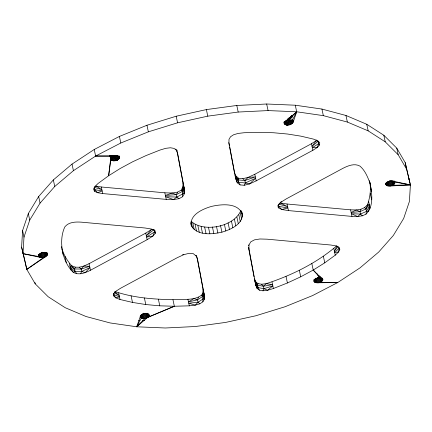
<?xml version="1.0" encoding="UTF-8"?>
<svg xmlns="http://www.w3.org/2000/svg" width="432" height="432" viewBox="0 0 432 432"><rect width="100%" height="100%" fill="white"/><g stroke="black" fill="none" stroke-linecap="round" stroke-linejoin="round"><path stroke-width="0.65" d="M281.302 201.55L277.857 205.481L278.294 207.819L281.826 209.52L288.441 210.584L351.983 216.405L357.685 216.54L362.351 215.8L365.974 214.186L366.509 211.367L365.996 208.958C369.517 200.038 371.758 190.215 369.43 180.657M365.974 214.186C374.263 206.194 371.876 192.418 369.851 182.218M197.338 258.26L204.466 295.974L204.401 299.225L202.851 301.833L199.822 303.804L195.313 305.138L189.319 305.834L174.344 306.256L159.786 305.824L145.784 304.538L132.484 302.416L120.004 299.484L115.749 297.848L113.67 295.909L113.735 293.263M176.812 149.909L183.038 183.001C182.801 187.661 182.763 192.164 182.585 196.749L178.945 198.715L173.497 199.589L166.239 199.384L102.697 193.563L97.535 192.699L94.5 191.252L93.587 189.221L94.808 186.608L98.156 183.406L108.637 175.743L120.182 168.507L132.673 161.768L145.989 155.596L159.997 150.05L165.791 148.316L170.446 147.766L173.966 148.392L177.028 150.541M175.711 149.056L177.584 153.171L184.437 189.572L184.415 193.703L182.585 196.749M338.693 246.947L339.806 249.35L338.591 251.964L335.243 255.166L324.761 262.829L313.216 270.065L300.726 276.804L287.41 282.976L273.402 288.522L267.608 290.255L262.948 290.806L259.432 290.185L257.051 288.382L255.809 285.401L248.962 248.999L248.983 244.868L250.814 241.823L254.453 239.863L259.902 238.982L267.154 239.188L330.696 245.009L335.864 245.873L338.899 247.32M196.965 256.97L203.072 289.402C202.662 293.609 202.943 297.675 202.851 301.833M113.67 295.909L113.778 293.668L116.062 291.13L120.528 288.279L177.217 257.704L183.859 254.637L189.216 253.292L193.298 253.665L196.738 256.549M240.1 184.907L235.224 176.369L235.78 178.999L237.303 182.812L240.1 184.907L244.183 185.279L249.539 183.935L256.176 180.868L312.865 150.293L317.336 147.447L318.659 143.635L318.746 141.766M244.183 185.279L245.381 182.941L255.62 178.238L249.539 183.935L245.381 182.941L238.583 182.32L238.07 179.906L234.943 175.057L238.702 178.335L242.784 178.708L248.141 177.363L254.783 174.296L311.472 143.721L315.938 140.87L318.146 141.226L318.659 143.635L312.309 147.663L317.336 147.447L319.621 144.904L319.723 142.663L317.65 140.724L313.394 139.088L300.915 136.156L287.609 134.033L273.613 132.754L259.049 132.316L244.075 132.737L238.086 133.434L233.577 134.768L230.548 136.739L228.998 139.352L228.928 142.598L235.78 178.999M21.6 247.093L22.588 230.537L28.323 213.543L38.664 196.528L53.347 179.912L72.025 164.101L94.23 149.488L119.416 136.431L146.961 125.253L176.186 116.23L206.377 109.582L236.79 105.473L266.674 104.004L295.288 105.214L321.937 109.069L345.962 115.479L366.763 124.281L383.837 135.259L396.765 148.149L405.221 162.621L410.4 184.907L409.412 201.463L403.677 218.457L393.336 235.472L378.653 252.088L359.975 267.899L337.77 282.512L312.584 295.569L285.039 306.747L255.814 315.77L225.623 322.418L195.21 326.527L165.326 327.996L136.712 326.786L110.063 322.931L86.038 316.521L65.237 307.719L48.163 296.741L35.235 283.851L26.779 269.379L21.6 247.093L25.223 262.148M39.28 254.027L39.976 257.315C35.64 254.659 43.448 251.23 46.073 252.774C50.414 255.431 42.606 258.86 39.976 257.315L22.999 253.665L23.987 237.109L29.722 220.115L40.057 203.099L54.745 186.484L73.424 170.672L95.623 156.06L120.809 143.003L148.354 131.83L177.584 122.801L207.776 116.154L238.189 112.045L268.072 110.581L296.687 111.785L323.336 115.641L347.355 122.051L368.161 130.853L385.236 141.831L398.164 154.721L406.62 169.198L410.4 184.907L389.869 186.03C381.24 186.197 389.054 178.961 393.417 181.262L410.4 184.907L392.607 185.306L389.869 186.03L388.892 181.429M119.534 157.491C117.904 154.197 110.603 155.747 110.587 159.462C112.838 162.394 120.674 160.515 119.259 156.179M140.189 316.84C140.967 313.443 147.539 312.007 149.229 315.23C148.446 318.627 141.88 320.063 140.189 316.84L136.712 326.786L147.533 317.509L174.344 306.256L172.951 299.684C153.436 299.306 133.526 297.869 114.961 291.508M242.525 214.704C238.599 202.414 221.524 204.109 211.486 206.42C202.797 208.926 189.059 214.812 191.376 225.963C197.635 235.904 211.977 234.36 221.913 232.151C230.785 229.651 244.733 223.479 241.969 212.074M293.209 121.738C292.426 125.134 285.86 126.565 284.17 123.341C284.947 119.945 291.519 118.514 293.209 121.738L292.648 119.108M322.898 279.477C321.268 276.178 313.967 277.727 313.951 281.448C316.202 284.375 324.038 282.496 322.623 278.159M391.63 180.706L392.607 185.306L394.735 183.508L394.524 181.046M408.926 179.658L409.001 178.335M110.587 159.462L108.637 175.743L110.781 159.802L110.365 157.831M182.952 193.774L183.881 186.943L184.415 193.703L182.952 193.774L176.888 197.046L173.497 199.589L165.683 196.754L176.888 197.046L178.945 198.715M203.089 298.955L203.909 293.344L204.401 299.225L203.089 298.955L198.04 302.238L195.313 305.138L188.762 303.205L198.04 302.238L199.822 303.804M339.196 248.076L338.591 251.964L334.687 252.536L339.196 248.076L339.806 249.35M182.439 191.365L183.6 185.625L181.186 190.177L177.547 192.137L172.098 193.018L165.402 195.442L176.375 194.632L182.439 191.365L181.186 190.177M94.5 191.252L94.829 189.718L94.322 187.31L96.136 186.127L101.304 186.991L164.846 192.812L172.098 193.018L176.375 194.632L176.888 197.046M198.04 302.238L197.527 299.83L193.914 298.566L188.482 301.892L197.527 299.83L202.576 296.541L203.629 292.032L201.452 295.261C193.282 301.158 182.315 298.679 172.951 299.684M278.294 207.819L278.689 206.372L278.321 204.428M258.034 283.608L261.554 284.234L266.209 283.684L272.565 284.58L263.423 286.265L257.558 285.223L258.034 283.608L254.972 281.459L257.558 285.223L258.071 287.631L259.432 290.185M192.505 227.896L191.106 221.324C204.125 232.972 234.306 226.654 240.997 210.335L242.395 216.907M295.288 105.214L296.687 111.785L293.188 122.121L292.626 119.491M197.527 299.83L198.423 297.232M286.945 125.582L290.115 117.439L291.789 115.549L292.07 116.861M248.594 245.873L248.983 244.868M154.192 229.986L154.559 231.93L152.89 236.066L147.155 239.674L90.466 270.248C85.336 272.846 78.937 275.535 73.418 272.457C66.938 266.468 63.574 257.672 62.008 249.129M245.381 182.941L244.868 180.533L248.141 177.363L255.339 176.926L244.868 180.533L238.07 179.906L238.702 178.335M76.712 273.742L75.098 271.366L74.585 268.958L75.314 267.17L79.25 267.23L83.84 266.063L89.073 263.677L145.762 233.102L151.497 229.495L153.409 229.516M362.351 215.8L360.472 214.061L359.959 211.653L360.958 209.228L364.581 207.608L367.162 205.119L369.257 204.385L365.996 208.958L359.959 211.653L351.14 212.463L356.292 209.968L360.958 209.228M80.649 273.802L81.664 271.469L81.151 269.055L79.25 267.23M262.948 290.806L263.93 288.673L263.423 286.265L261.554 284.234M287.037 125.707L289.769 119.853M290.32 118.681L291.411 116.343M176.375 194.632L177.547 192.137M336.911 245.975L334.406 251.224L337.905 246.677M292.221 120.474L296.687 111.785L285.865 121.063M366.509 211.367L369.538 205.697L368.555 211.691L366.509 211.367L360.472 214.061L357.685 216.54L351.421 213.775L360.472 214.061M151.497 229.495L146.318 235.732L154.046 229.522M63.266 255.042C61.063 245.846 60.739 235.591 64.838 226.881C68.742 221.913 75.649 221.773 81.416 222.167L144.958 227.988L151.573 229.052L155.099 230.753L155.542 233.091L152.89 236.066L146.599 237.044L154.559 231.93L154.175 230.121M81.151 269.055L83.84 266.063L89.629 266.306L81.151 269.055L74.585 268.958L69.935 266.009L72.025 265.885L75.314 267.17M316.699 140.027L312.028 146.345L318.146 141.226M296.687 111.785L288.479 120.134L288.203 118.816M263.423 286.265L266.209 283.684C291.595 275.378 316.354 263.304 336.717 245.851M140.233 315.997L142.695 313.886M258.071 287.631L257.051 288.382L255.253 282.771L258.071 287.631L263.93 288.673L267.608 290.255L272.84 285.892L263.93 288.673M25.38 262.802L26.779 269.379L43.94 257.294L42.962 252.693M26.779 269.379L45.851 256.522L45.014 252.574M75.098 271.366L73.418 272.457L70.216 267.327L75.098 271.366L81.664 271.469L85.234 272.635L89.91 267.624L81.664 271.469M280.503 202.505L286.238 198.898L342.927 168.323C348.062 165.726 354.456 163.037 359.975 166.115C365.186 170.581 367.789 177.255 370.127 183.53M279.299 203.456L280.427 202.948L287.042 204.012L350.584 209.833L356.292 209.968L359.959 211.653M174.344 306.256L148.052 317.169L147.215 313.227M238.583 182.32L237.303 182.812L235.224 176.369M182.547 254.718L183.859 254.637M94.23 149.488L95.623 156.06L115.517 155.795M95.623 156.06L113.422 156.254M138.64 320.355L139.973 320.409M142.636 320.522L144.628 320.603M94.829 189.718L102.141 190.933L97.535 192.699L94.829 189.718L94.073 188.028M278.689 206.372L287.879 207.954L281.826 209.52L278.689 206.372L278.429 205.168M393.417 181.262L394.605 182.023L410.4 184.907M22.999 253.665L38.794 256.549L38.372 254.578M278.802 204.142L287.599 206.642L280.427 202.948M94.322 187.31L101.86 189.621L96.136 186.127M113.681 294.511L119.443 296.854L115.749 297.848L113.681 294.511L113.422 293.301M114.259 292.723L119.167 295.537L114.831 291.703M242.784 178.708L244.868 180.533M62.1 249.059C64.341 256.802 69.055 263.288 74.585 268.958M364.581 207.608L365.996 208.958M311.818 263.493L313.216 270.065L320.868 277.857M112.482 155.515L117.434 160.558M313.216 270.065L320.247 277.771L319.966 276.453M113.071 155.677L117.466 160.488M201.452 295.261L202.576 296.541M154.559 231.93L155.542 233.091M318.659 143.635L319.621 144.904M196.015 255.328L196.711 256.403M238.07 179.906L235.904 176.24L234.387 172.427L234.662 173.74M394.605 182.023L394.891 182.725M257.558 285.223L254.416 278.829M196.096 255.76L197.613 259.573M405.221 162.621L406.62 169.198M396.765 148.149L398.164 154.721M394.448 181.143L394.87 183.114M394.313 181.537L394.735 183.508M393.935 181.278L394.492 183.908M383.837 135.259L385.236 141.831M393.449 181.008L394.151 184.297M392.877 180.716L393.714 184.664M392.359 181.062L393.196 185.004M390.987 180.97L391.964 185.571M390.166 180.522L391.284 185.782M389.459 180.679L390.577 185.933M388.195 181.462L389.173 186.062M387.526 181.435L388.503 186.035M387.045 182.002L387.882 185.949M386.624 182.509L387.32 185.798M386.278 182.963L386.834 185.593M386.019 183.362L386.44 185.333M385.717 183.065L386.138 185.036M385.657 183.384L385.938 184.696M366.763 124.281L368.161 130.853M370.24 184.977L371.639 191.549M370.229 193.271L371.628 199.843M368.701 201.755L370.094 208.327M345.962 115.479L347.355 122.051M350.584 209.833L351.983 216.405M321.937 109.069L323.336 115.641M333.844 248.594L335.243 255.166M311.472 143.721L312.865 150.293M323.363 256.257L324.761 262.829M291.865 115.452L292.232 117.137M291.805 115.771L292.086 117.088M292.642 119.718L292.923 121.03M291.503 115.474L291.784 116.786M292.351 119.232L293.053 122.521M292.113 119.632L292.81 122.915M291.244 115.873L291.524 117.185M291.071 116.732L291.352 118.044M291.767 120.015L292.469 123.304M290.898 116.327L291.179 117.639M290.633 117.099L290.914 118.411M291.195 119.729L292.032 123.671M290.477 116.834L290.758 118.147M290.396 118.757L290.115 117.439L289.526 117.747L290.925 124.319M290.677 120.069L291.514 124.011M289.996 117.401L290.277 118.714M289.467 118.028L289.748 119.345M288.884 118.006L290.282 124.578M288.77 118.066L289.192 120.037M322.596 278.548L322.877 279.86M322.326 278.284L322.742 280.26M288.344 118.876L289.602 124.789M321.943 278.024L322.504 280.654M321.462 277.754L322.159 281.043M287.642 119.027L288.895 124.945M287.496 118.973L287.777 120.285M320.884 277.468L321.727 281.41M287.069 119.783L288.187 125.042M320.09 276.496L321.208 281.75M286.513 120.474L287.491 125.075M319.361 276.14L320.62 282.058M319.162 275.767L319.577 277.738M285.844 120.447L286.821 125.048M319 277.717L319.977 282.317L337.77 282.512L317.882 282.782L316.899 278.181M318.325 275.146L318.605 276.458M285.363 121.014L286.2 124.956M318.173 277.268L319.291 282.528M284.942 121.522L285.638 124.805M317.336 273.926L317.612 275.243M284.456 121.316L285.152 124.6M317.471 277.425L318.589 282.685M284.197 121.716L284.758 124.346M284.035 122.072L284.456 124.043M283.975 122.391L284.256 123.709M316.202 278.213L317.18 282.814M315.538 278.186L316.516 282.787M315.052 278.753L315.895 282.695M314.631 279.261L315.333 282.544M314.285 279.709L314.847 282.339M313.891 279.455L314.447 282.085M313.87 280.471L314.145 281.783M266.674 104.004L268.072 110.581M287.042 204.012L288.441 210.584M299.327 270.232L300.726 276.804M286.011 276.404L287.41 282.976M254.783 174.296L256.176 180.868M236.79 105.473L238.189 112.045M272.003 281.95L273.402 288.522M248.681 247.687L248.962 248.999M254.691 280.141L255.809 285.401M240.23 212.603L241.628 219.175M238.853 214.871L240.251 221.443M236.893 217.085L238.291 223.663M234.403 219.197L235.802 225.769M231.444 221.146L232.843 227.718M206.377 109.582L207.776 116.154M228.085 222.885L229.484 229.457M224.413 224.375L225.812 230.947M220.514 225.58L221.913 232.151M216.491 226.465L217.89 233.037M212.436 227.011L213.835 233.582M208.451 227.21L209.849 233.782M204.638 227.048L206.032 233.62M201.085 226.53L202.478 233.107M176.186 116.23L177.584 122.801M197.883 225.677L199.276 232.249M195.107 224.505L196.506 231.077M192.829 223.042L194.227 229.613M183.038 183.001L184.437 189.572M190.679 222.68L191.376 225.963M203.072 289.402L204.466 295.974M187.925 299.263L189.319 305.834M164.846 192.812L166.239 199.384M146.961 125.253L148.354 131.83M145.762 233.102L147.155 239.674M158.387 299.246L159.786 305.824M119.416 136.431L120.809 143.003M119.092 155.909L119.513 157.88M118.962 156.303L119.378 158.274M118.579 156.044L119.14 158.674M118.098 155.774L118.795 159.062M117.52 155.488L118.357 159.43M117.002 155.828L117.839 159.77M116.278 155.477L117.256 160.078M115.636 155.736L116.613 160.337M148.927 314.307L149.207 315.619M148.651 314.042L149.072 316.013M114.95 155.947L115.927 160.547M148.273 313.783L148.829 316.413M147.787 313.513L148.489 316.802M114.107 155.444L115.225 160.704M144.391 297.967L145.784 304.538M113.395 155.542L114.512 160.796M146.696 313.567L147.533 317.509M112.698 155.574L113.816 160.834M145.967 313.216L146.945 317.817M112.034 155.547L113.152 160.807M111.91 155.504L112.19 156.821M145.325 313.475L146.302 318.076M111.413 155.455L112.531 160.715M144.644 313.686L145.622 318.287M110.992 155.963L111.969 160.564M110.819 155.558L111.1 156.875M110.473 155.947L111.483 160.358M143.797 313.184L144.914 318.443L136.712 326.786L141.172 318.098L140.616 315.468M110.106 155.504L110.387 156.816M110.662 158.134L111.083 160.105M109.82 155.423L110.101 156.74M109.744 155.52L110.025 156.838M143.23 313.934L144.207 318.535M142.533 313.972L143.51 318.573M142.004 314.599L142.841 318.546M141.383 314.512L142.22 318.454M140.962 315.02L141.658 318.303M140.357 315.873L140.778 317.844M140.195 316.229L140.476 317.542M131.085 295.844L132.484 302.416M101.304 186.991L102.697 193.563M118.606 292.912L120.004 299.484M72.025 164.101L73.424 170.672M89.073 263.677L90.466 270.248M53.347 179.912L54.745 186.484M69.379 263.38L70.778 269.957M64.886 256.138L66.285 262.71M38.664 196.528L40.057 203.099M47.104 252.655L47.525 254.626M46.969 253.055L47.39 255.026M46.591 252.796L47.147 255.42M46.105 252.526L46.807 255.809M45.533 252.234L46.37 256.176M44.285 252.223L45.263 256.824M43.643 252.482L44.62 257.083M42.115 252.191L43.232 257.45M41.407 252.288L42.525 257.548M40.851 252.979L41.828 257.58M40.322 253.611L41.159 257.553M39.701 253.519L40.538 257.461M38.934 254.48L39.49 257.11M38.675 254.88L39.096 256.851M38.227 254.534L38.594 256.214M28.323 213.543L29.722 220.115M34.954 282.539L35.235 283.851M22.588 230.537L23.987 237.109M228.776 142.646L229.403 145.951M229.651 147.28L234.263 171.763M248.557 247.725L254.038 276.842M61.522 246.618L61.873 248.47"/></g></svg>
